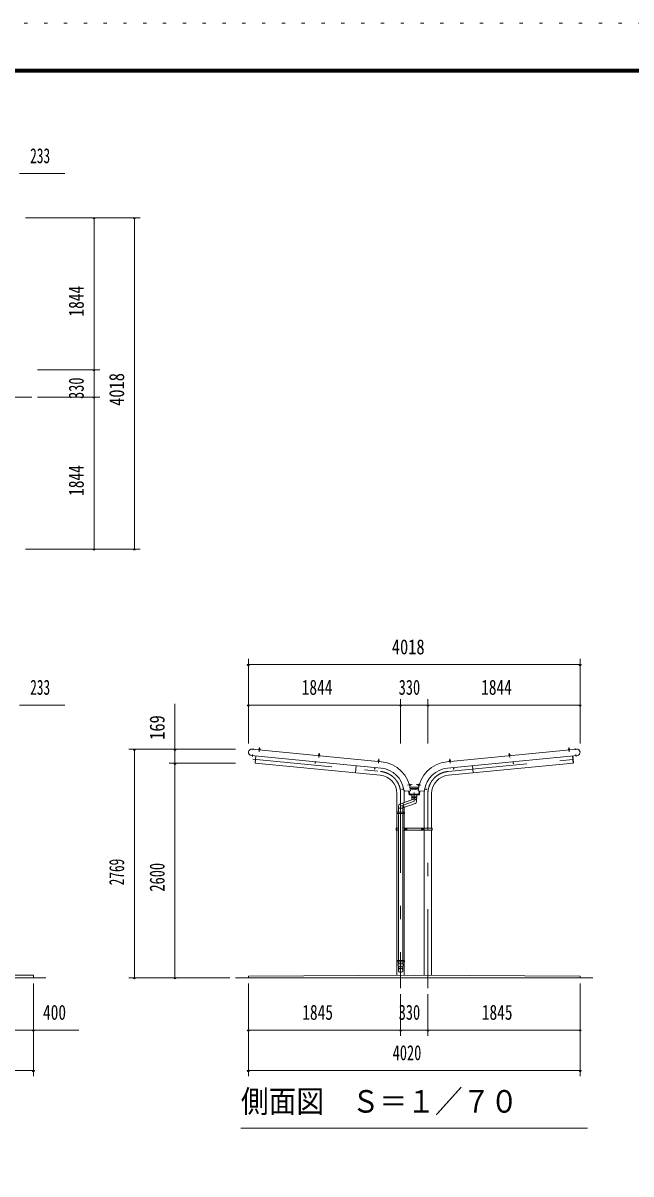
# Model space of a CAD drawing. Units: millimetres, scale not verified, with parts at other scales. Extents: x -31546 to 31551, y -14700 to 14700.
# Drawn here: x 3396 to 10761, y 748 to 14700 of the extents above; entities that cross this region are included whole.
import ezdxf
from ezdxf.enums import TextEntityAlignment as Align

# ---------------------------------------------------------------- set-up
doc = ezdxf.new("R2010")
doc.units = ezdxf.units.MM
doc.header["$LTSCALE"] = 80
doc.linetypes.add('USER3', pattern=[24, 12, -5, 2, -5])
doc.linetypes.add('USER4', pattern=[3, 0.5, -2.5])
for name, color, linetype, lineweight in [('0-2_1-07BOLD', 7, 'Continuous', 18), ('0-3_1-27CENTER', 3, 'USER3', 18), ('0-5_1-57DIM', 3, 'Continuous', 18), ('0-C_F-F1PAPER', 5, 'Continuous', 18), ('0-D_F-E_J_ADD', 5, 'USER4', 18)]:
    doc.layers.add(name, color=color, linetype=linetype, lineweight=lineweight)
doc.styles.add('ＭＳ ゴシック', font='')
doc.styles.get('ＭＳ ゴシック').set_extended_font_data('MS Gothic')

msp = doc.modelspace()

# ---------------------------------------------------------------- linework, layer by layer
at = {"layer": '0-2_1-07BOLD'}
for p, q in [((7740.62, 5746.03), (6167.49, 5897.51)), ((6257.56, 5899.61), (6257.07, 5894.51)), ((6263.53, 5893.89), (6264.02, 5898.99)), ((8530.55, 5746.03), (10103.69, 5897.51)), ((10007.64, 5893.89), (10007.15, 5898.99)), ((10013.61, 5899.61), (10014.1, 5894.51)), ((6160.11, 5820.87), (7732.94, 5669.41)), ((6979.22, 5830.12), (6978.73, 5825.02)), ((6980.36, 5839.37), (6979.51, 5830.6)), ((6985.19, 5824.4), (6985.68, 5829.5)), ((6985.49, 5830.02), (6986.33, 5838.8)), ((7700.88, 5760.63), (7700.39, 5755.53)), ((7702.02, 5769.88), (7701.17, 5761.11)), ((7706.86, 5754.91), (7707.35, 5760.01)), ((10111.06, 5820.87), (8538.24, 5669.41)), ((8564.32, 5754.91), (8563.83, 5760.01)), ((8570.29, 5760.63), (8570.78, 5755.53)), ((9285.69, 5830.02), (9284.84, 5838.8)), ((9285.98, 5824.4), (9285.49, 5829.5)), ((9290.82, 5839.37), (9291.66, 5830.6)), ((9291.95, 5830.12), (9292.44, 5825.02)), ((7431.92, 5698.4), (7423.58, 5611.71)), ((8839.25, 5698.4), (8847.59, 5611.71)), ((8080.58, 5468.02), (8085.63, 5468.91)), ((8086.76, 5462.51), (8081.71, 5461.62)), ((8095.89, 5464.38), (8087.21, 5462.85)), ((8175.29, 5464.38), (8183.96, 5462.85)), ((8184.42, 5462.51), (8189.46, 5461.62)), ((8190.59, 5468.02), (8185.54, 5468.91)), ((7926.04, 5135.54), (7926.04, 5358.54)), ((8015.14, 5358.54), (8015.14, 5252.4)), ((8026.48, 5387.84), (8088.57, 5393.43)), ((8074.69, 5392.18), (8079.97, 5352.66)), ((8079.96, 5352.66), (8191.21, 5352.66)), ((8082.02, 5437.66), (8189.16, 5437.66)), ((8186.35, 5422.66), (8084.82, 5422.66)), ((8105.59, 5345.36), (8105.59, 5318.36)), ((8108.08, 5308.24), (8108.08, 5318.36)), ((8163.09, 5318.36), (8163.09, 5308.24)), ((8182.6, 5393.43), (8244.69, 5387.84)), ((8191.21, 5352.66), (8196.49, 5392.18)), ((8256.03, 5358.54), (8256.03, 4940.54)), ((8345.14, 4940.54), (8345.14, 5358.54)), ((7943.08, 5184.47), (7998.08, 5184.47)), ((7943.09, 5206.92), (7943.09, 5135.54)), ((8126.18, 5292.82), (7961.18, 5232.76)), ((7998.08, 5187.67), (8144.99, 5241.14)), ((7998.08, 5135.54), (7998.08, 5206.92)), ((8015.14, 5193.88), (8015.14, 5135.54)), ((7926.04, 4940.54), (7926.04, 5119.54)), ((7941.48, 5135.54), (7941.48, 5119.54)), ((7943.09, 5119.54), (7943.09, 3335.54)), ((7998.09, 3335.54), (7998.09, 5119.54)), ((7999.68, 5119.54), (7999.68, 5135.54)), ((8015.14, 5119.54), (8015.14, 4940.54)), ((7924.44, 4927.54), (7918.34, 4927.54)), ((7924.44, 4914.54), (7924.44, 4940.54)), ((7926.04, 3335.54), (7926.04, 4914.54)), ((8015.14, 4914.54), (8015.14, 3335.54)), ((8016.74, 4940.54), (8016.74, 4914.54)), ((8046.74, 4940.54), (8046.74, 4914.54)), ((8224.44, 4914.54), (8224.44, 4940.54)), ((8254.44, 4940.54), (8254.44, 4914.54)), ((8256.03, 4914.54), (8256.03, 3156.94)), ((8345.13, 3156.5), (8345.13, 4914.54)), ((8346.73, 4914.54), (8346.73, 4940.54)), ((8352.83, 4927.54), (8346.73, 4927.54)), ((7926.04, 3319.54), (7926.04, 3156.14)), ((7941.48, 3335.54), (7941.48, 3319.54)), ((7943.08, 3319.54), (7943.08, 3294.08)), ((7998.08, 3319.54), (7998.08, 3294.08)), ((7999.68, 3319.54), (7999.68, 3335.54)), ((8015.14, 3156.56), (8015.14, 3319.54)), ((-7629.41, 3127.54), (3670.58, 3127.54)), ((3520.58, 3157.54), (3520.58, 3127.54)), ((10300.59, 3127.54), (5970.59, 3127.54))]:
    msp.add_line(p, q, dxfattribs=at)
for points in [[(6252.33, 5894.97), (6252.18, 5893.38), (6268.11, 5891.84), (6268.26, 5893.43)], [(10018.84, 5894.97), (10002.91, 5893.43), (10003.06, 5891.84), (10018.99, 5893.38)], [(6989.92, 5823.95), (6989.77, 5822.35), (6973.85, 5823.89), (6973.99, 5825.48)], [(6980.36, 5839.37), (6980.91, 5839.82), (6985.88, 5839.34), (6986.33, 5838.8)], [(7695.51, 5754.4), (7711.43, 5752.86), (7711.59, 5754.46), (7695.66, 5755.99)], [(8575.67, 5754.4), (8575.52, 5755.99), (8559.59, 5754.46), (8559.74, 5752.86)], [(9281.25, 5823.95), (9281.4, 5822.35), (9297.33, 5823.89), (9297.18, 5825.48)], [(9290.82, 5839.37), (9284.84, 5838.8), (9285.29, 5839.34), (9290.27, 5839.82)], [(8079.76, 5472.7), (8078.18, 5472.42), (8080.96, 5456.67), (8082.54, 5456.94)], [(8188.64, 5456.94), (8190.21, 5456.67), (8192.99, 5472.42), (8191.42, 5472.7)], [(7924.44, 5119.54), (7924.44, 5135.54), (8016.74, 5135.54), (8016.74, 5119.54)], [(8026.61, 4930.43), (8026.61, 4924.65), (8031.61, 4921.77), (8036.61, 4924.65), (8036.61, 4930.43), (8031.61, 4933.31)], [(8244.56, 4924.65), (8239.56, 4921.77), (8234.56, 4924.65), (8234.56, 4930.43), (8239.56, 4933.31), (8244.56, 4930.43)], [(8016.74, 3319.54), (7924.44, 3319.54), (7924.44, 3335.54), (8016.74, 3335.54)]]:
    msp.add_lwpolyline(points, close=True, dxfattribs=at)
for points in [[(6253.84, 5894.83), (6254.33, 5899.92), (6255.24, 5900.34), (6266.43, 5899.26), (6267.26, 5898.68), (6266.76, 5893.58)], [(6263.82, 5899.51), (6264.67, 5908.29), (6258.69, 5908.86), (6257.85, 5900.09)], [(6258.69, 5908.86), (6259.24, 5909.31), (6264.22, 5908.83), (6264.67, 5908.29)], [(10017.34, 5894.83), (10016.85, 5899.92), (10015.93, 5900.34), (10004.74, 5899.26), (10003.92, 5898.68), (10004.41, 5893.58)], [(10012.48, 5908.86), (10011.93, 5909.31), (10006.95, 5908.83), (10006.51, 5908.29)], [(10007.35, 5899.51), (10006.51, 5908.29), (10012.48, 5908.86), (10013.32, 5900.09)], [(6214.36, 5815.64), (6206.31, 5732.03), (6209.49, 5731.72)], [(7722.2, 5582.95), (6209.2, 5728.64), (6217.55, 5815.34)], [(6939.2, 5745.84), (6937, 5722.95), (6933.82, 5723.26), (6936.02, 5746.15)], [(6975.5, 5825.34), (6975.99, 5830.43), (6976.9, 5830.85), (6988.1, 5829.77), (6988.92, 5829.19), (6988.43, 5824.09)], [(7697.16, 5755.85), (7697.65, 5760.95), (7698.56, 5761.36), (7709.76, 5760.28), (7710.58, 5759.7), (7710.09, 5754.6)], [(7707.15, 5760.53), (7707.99, 5769.31), (7702.02, 5769.88), (7702.57, 5770.33), (7707.54, 5769.86), (7707.99, 5769.31)], [(8548.98, 5582.95), (10061.98, 5728.64), (10053.63, 5815.34)], [(8574.02, 5755.85), (8573.53, 5760.95), (8572.61, 5761.36), (8561.41, 5760.28), (8560.59, 5759.7), (8561.08, 5754.6)], [(8569.15, 5769.88), (8568.61, 5770.33), (8563.63, 5769.86), (8563.18, 5769.31)], [(8564.02, 5760.53), (8563.18, 5769.31), (8569.15, 5769.88), (8570, 5761.11)], [(9295.68, 5825.34), (9295.19, 5830.43), (9294.27, 5830.85), (9283.08, 5829.77), (9282.25, 5829.19), (9282.75, 5824.09)], [(9331.97, 5745.84), (9334.17, 5722.95), (9337.36, 5723.26), (9335.16, 5746.15)], [(10056.82, 5815.64), (10064.87, 5732.03), (10061.68, 5731.72)], [(7660.86, 5676.35), (7658.66, 5653.47), (7655.48, 5653.77), (7657.68, 5676.66)], [(8610.31, 5676.35), (8612.51, 5653.47), (8615.69, 5653.77), (8613.49, 5676.66)], [(8082.28, 5458.43), (8087.32, 5459.32), (8087.67, 5460.26), (8085.71, 5471.34), (8085.06, 5472.11), (8080.02, 5471.22)], [(8086.17, 5468.75), (8094.85, 5470.28), (8095.43, 5469.88), (8096.3, 5464.96), (8095.89, 5464.38), (8094.85, 5470.28)], [(8185.01, 5468.75), (8176.33, 5470.28), (8175.75, 5469.88), (8174.88, 5464.96), (8175.29, 5464.38), (8176.33, 5470.28)], [(8188.9, 5458.43), (8183.85, 5459.32), (8183.51, 5460.26), (8185.46, 5471.34), (8186.11, 5472.11), (8191.15, 5471.22)], [(8008.32, 5413.19), (7985.67, 5409.2), (7985.12, 5412.35), (8007.74, 5416.34)], [(8203.76, 5391.52), (8197.6, 5345.36), (8073.57, 5345.36), (8067.41, 5391.52)], [(8085.6, 5417.83), (8135.59, 5406.27), (8185.57, 5417.83)], [(8105.59, 5318.36), (8165.59, 5318.36), (8165.59, 5345.36)], [(8163.09, 5266.98), (8163.09, 5286.25), (8165.09, 5308.24), (8106.08, 5308.24), (8108.09, 5286.24)], [(8262.85, 5413.19), (8285.5, 5409.2), (8286.06, 5412.35), (8263.43, 5416.34)], [(7943.09, 4914.54), (7918.34, 4914.54), (7918.34, 4940.54), (7943.09, 4940.54)], [(7998.09, 4914.54), (8352.83, 4914.54), (8352.83, 4940.54), (7998.09, 4940.54)], [(7941.08, 3294.08), (8000.08, 3294.08), (7998.08, 3244.42), (7998.08, 3218.57)], [(7943.09, 3218.57), (7943.09, 3244.42), (7941.08, 3294.08)], [(3520.58, 3157.54), (-7479.41, 3157.54), (-7479.41, 3127.54)], [(6125.59, 3127.54), (6125.59, 3147.54), (8135.59, 3157.54), (10145.59, 3147.54), (10145.59, 3127.54)]]:
    msp.add_lwpolyline(points, dxfattribs=at)
for centre, radius in [((8031.61, 4927.54), 6.25), ((8031.61, 4927.54), 4.9), ((8239.56, 4927.54), 6.25), ((8239.56, 4927.54), 4.9)]:
    msp.add_circle(centre, radius, dxfattribs=at)
for centre, radius, start, end in [((6165.21, 5859.15), 38.62, 82.41238, 262.41238), ((6252.99, 5891.29), 2, 84.4998, 264.4998), ((6255.71, 5897.41), 2.88, 50.11574, 110.11574), ((6259.81, 5889.1), 10.75, 66.91203, 102.08795), ((6265.41, 5896.47), 2.88, 58.88425, 118.88425), ((6266.92, 5889.94), 2, 264.50061, 84.50061), ((10004.25, 5889.94), 2, 95.49939, 275.49939), ((10005.76, 5896.47), 2.88, 61.11575, 121.11575), ((10011.36, 5889.1), 10.75, 77.91205, 113.08797), ((10015.46, 5897.41), 2.88, 69.88426, 129.88426), ((10018.18, 5891.29), 2, 275.5002, 95.5002), ((10105.96, 5859.15), 38.62, 277.58762, 97.58762), ((6974.65, 5821.8), 2, 84.4998, 264.4998), ((6977.37, 5827.92), 2.88, 50.11574, 110.11574), ((6981.47, 5819.61), 10.75, 66.91203, 102.08795), ((6987.07, 5826.98), 2.88, 58.88425, 118.88425), ((6988.58, 5820.46), 2, 264.50061, 84.50061), ((7696.31, 5752.31), 2, 84.4998, 264.4998), ((7699.04, 5758.43), 2.88, 50.11574, 110.11574), ((7703.13, 5750.12), 10.75, 66.91203, 102.08795), ((7708.74, 5757.49), 2.88, 58.88425, 118.88425), ((7710.24, 5750.97), 2, 264.50061, 84.50061), ((7700.59, 5358.54), 389.55, 5.13863, 84.10165), ((8570.59, 5358.54), 389.55, 95.89835, 174.86137), ((8560.93, 5750.97), 2, 95.49939, 275.49939), ((8562.44, 5757.49), 2.88, 61.11575, 121.11575), ((8568.04, 5750.12), 10.75, 77.91205, 113.08797), ((8572.13, 5758.43), 2.88, 69.88426, 129.88426), ((8574.86, 5752.31), 2, 275.5002, 95.5002), ((9282.59, 5820.46), 2, 95.49939, 275.49939), ((9284.1, 5826.98), 2.88, 61.11575, 121.11575), ((9289.7, 5819.61), 10.75, 77.91205, 113.08797), ((9293.8, 5827.92), 2.88, 69.88426, 129.88426), ((9296.52, 5821.8), 2, 275.5002, 95.5002), ((7700.59, 5358.54), 225.45, 0, 84.50003), ((7700.59, 5358.54), 312.55, 7.76237, 84.05869), ((8570.59, 5358.54), 312.55, 95.94131, 172.23763), ((8570.59, 5358.54), 225.45, 95.49997, 180), ((8076.01, 5471.02), 2.38, 10.01471, 190.01471), ((8079.13, 5457.36), 1.68, 190.00774, 10.00774), ((8083.01, 5470.1), 2.88, 335.62325, 35.62325), ((8076.1, 5463.93), 10.75, 352.41954, 27.59546), ((8084.71, 5460.5), 2.88, 344.39175, 44.39175), ((8186.47, 5460.5), 2.88, 135.60825, 195.60825), ((8195.07, 5463.93), 10.75, 152.40454, 187.58046), ((8188.16, 5470.1), 2.88, 144.37675, 204.37675), ((8192.04, 5457.36), 1.68, 169.99226, 349.99226), ((8195.16, 5471.02), 2.38, 349.98529, 169.98529), ((8025.13, 5402.78), 15, 187.76337, 275.1433), ((7700.59, 5358.54), 314.55, 0, 6.42661), ((8246.04, 5402.78), 15, 264.8567, 352.23663), ((8570.59, 5358.54), 314.55, 173.57339, 180), ((7970.59, 5206.92), 27.5, 110.0018, 180), ((7966.79, 5205.54), 44.27, 341.60916, 58.39587), ((8135.59, 5266.98), 27.5, 289.99896, 110.00061), ((7970.59, 3243.44), 27.55, 3.55867, 176.44133), ((7970.59, 3216.86), 27.55, 3.55867, 176.44133), ((7970.59, 3220.28), 27.55, 183.56303, 356.43697)]:
    msp.add_arc(centre, radius, start, end, dxfattribs=at)
at = {"layer": '0-3_1-27CENTER'}
for p, q in [((-7459.41, 10496.54), (3500.59, 10496.54)), ((3500.59, 10166.54), (-7459.41, 10166.54)), ((6184.31, 5906.31), (6182.63, 5888.85)), ((6257.6, 5866.17), (6262.56, 5917.69)), ((10008.61, 5917.69), (10013.57, 5866.17)), ((10088.55, 5888.85), (10086.87, 5906.31)), ((6177.08, 5831.29), (6175.07, 5810.38)), ((6180.42, 5776.16), (7726.47, 5627.3)), ((6979.26, 5796.68), (6984.22, 5848.2)), ((7700.92, 5727.19), (7705.88, 5778.71)), ((8544.71, 5627.3), (10090.75, 5776.16)), ((8565.29, 5778.71), (8570.25, 5727.19)), ((9286.95, 5848.2), (9291.91, 5796.68)), ((10096.1, 5810.38), (10094.09, 5831.29)), ((8112.1, 5470.28), (8055.27, 5460.26)), ((8215.9, 5460.26), (8159.07, 5470.28)), ((7970.59, 5358.54), (7970.59, 2998.86)), ((8300.59, 2998.86), (8300.59, 5358.54)), ((8044.11, 4927.54), (8019.11, 4927.54)), ((8031.61, 4940.04), (8031.61, 4915.04)), ((8252.06, 4927.54), (8227.06, 4927.54)), ((8239.56, 4940.04), (8239.56, 4915.04))]:
    msp.add_line(p, q, dxfattribs=at)
msp.add_lwpolyline([(8135.59, 5370.96), (8135.59, 5266.98), (7970.59, 5206.92)], dxfattribs=at)
for centre, start, end in [((7700.59, 5358.54), 0, 84.50003), ((8570.59, 5358.54), 95.49997, 180)]:
    msp.add_arc(centre, 270, start, end, dxfattribs=at)
at = {"layer": '0-5_1-57DIM'}
for p, q in [((3353.58, 12875.53), (3903.08, 12875.53)), ((3423.58, 12340.54), (4815.59, 12340.54)), ((4269.59, 12340.54), (4241.59, 12340.54)), ((4255.59, 12340.54), (4255.59, 10496.54)), ((4759.59, 12340.54), (4731.59, 12340.54)), ((4745.59, 12340.54), (4745.59, 8322.54)), ((3570.59, 10496.54), (4325.59, 10496.54)), ((4269.59, 10496.54), (4241.59, 10496.54)), ((4255.59, 10496.54), (4255.59, 10166.54)), ((4325.59, 10166.54), (3570.59, 10166.54)), ((4269.59, 10166.54), (4241.59, 10166.54)), ((4255.59, 10166.54), (4255.59, 8322.54)), ((3423.58, 8322.54), (4815.59, 8322.54)), ((4269.59, 8322.54), (4241.59, 8322.54)), ((4759.59, 8322.54), (4731.59, 8322.54)), ((6126.59, 5966.54), (6126.59, 6992.54)), ((10144.59, 5966.54), (10144.59, 6992.54)), ((6140.59, 6922.54), (6112.59, 6922.54)), ((6126.59, 6922.54), (10144.59, 6922.54)), ((10158.59, 6922.54), (10130.59, 6922.54)), ((3353.58, 6432.54), (3903.08, 6432.54)), ((5235.59, 5896.54), (5235.59, 6446.04)), ((6140.59, 6432.54), (6112.59, 6432.54)), ((6126.59, 6432.54), (7970.59, 6432.54)), ((7984.59, 6432.54), (7956.59, 6432.54)), ((7970.59, 5966.54), (7970.59, 6502.54)), ((7970.59, 6432.54), (8300.59, 6432.54)), ((8314.59, 6432.54), (8286.59, 6432.54)), ((8300.59, 6502.54), (8300.59, 5966.54)), ((8300.59, 6432.54), (10144.59, 6432.54)), ((10158.59, 6432.54), (10130.59, 6432.54)), ((4675.59, 5896.54), (5970.59, 5896.54)), ((4759.59, 5896.54), (4731.59, 5896.54)), ((4745.59, 3127.54), (4745.59, 5896.54)), ((5249.59, 5896.54), (5221.59, 5896.54)), ((5235.59, 5727.54), (5235.59, 5896.54)), ((5970.59, 5727.54), (5165.59, 5727.54)), ((5249.59, 5727.54), (5221.59, 5727.54)), ((5235.59, 3127.54), (5235.59, 5727.54)), ((5900.59, 3127.54), (4675.59, 3127.54)), ((4759.59, 3127.54), (4731.59, 3127.54)), ((5249.59, 3127.54), (5221.59, 3127.54)), ((3520.58, 3057.54), (3520.58, 1932.54)), ((6125.59, 1932.54), (6125.59, 3057.54)), ((10145.59, 1932.54), (10145.59, 3057.54)), ((7970.59, 2928.86), (7970.59, 2422.54)), ((8300.59, 2422.54), (8300.59, 2928.86)), ((3120.59, 2492.54), (3520.58, 2492.54)), ((3534.59, 2492.54), (3506.59, 2492.54)), ((3520.58, 2492.54), (4070.08, 2492.54)), ((6139.59, 2492.54), (6111.59, 2492.54)), ((6125.59, 2492.54), (7970.59, 2492.54)), ((7984.59, 2492.54), (7956.59, 2492.54)), ((7970.59, 2492.54), (8300.59, 2492.54)), ((8314.59, 2492.54), (8286.59, 2492.54)), ((8300.59, 2492.54), (10145.59, 2492.54)), ((10159.59, 2492.54), (10131.59, 2492.54)), ((-7479.41, 2002.54), (3520.58, 2002.54)), ((3534.59, 2002.54), (3506.59, 2002.54)), ((6139.59, 2002.54), (6111.59, 2002.54)), ((6125.59, 2002.54), (10145.59, 2002.54)), ((10159.59, 2002.54), (10131.59, 2002.54)), ((10235.59, 1302.54), (6035.59, 1302.54))]:
    msp.add_line(p, q, dxfattribs=at)
for centre in [(4255.59, 12340.54), (4745.59, 12340.54), (4255.59, 10496.54), (4255.59, 10166.54), (4255.59, 8322.54), (4745.59, 8322.54), (6126.59, 6922.54), (10144.59, 6922.54), (6126.59, 6432.54), (7970.59, 6432.54), (8300.59, 6432.54), (10144.59, 6432.54), (4745.59, 5896.54), (5235.59, 5896.54), (5235.59, 5727.54), (4745.59, 3127.54), (5235.59, 3127.54), (3520.59, 2492.54), (6125.59, 2492.54), (7970.59, 2492.54), (8300.59, 2492.54), (10145.59, 2492.54), (3520.59, 2002.54), (6125.59, 2002.54), (10145.59, 2002.54)]:
    msp.add_arc(centre, 14, 180, 0, dxfattribs=at)
at = {"layer": '0-C_F-F1PAPER'}
for points in [[(30851.13, -14000), (-9328.87, -14000), (-9328.87, 14140), (30851.13, 14140)], [(30847.63, -13996.5), (30847.63, 14136.5), (-9325.37, 14136.5), (-9325.37, -13996.5)], [(30844.13, -13993), (30844.13, 14133), (-9321.87, 14133), (-9321.87, -13993)], [(30840.63, -13989.5), (-9318.37, -13989.5), (-9318.37, 14129.5), (30840.63, 14129.5)], [(30837.13, -13986), (30837.13, 14126), (-9314.87, 14126), (-9314.87, -13986)], [(30833.63, -13982.5), (-9311.37, -13982.5), (-9311.37, 14122.5), (30833.63, 14122.5)], [(30830.13, -13979), (30830.13, 14119), (-9307.87, 14119), (-9307.87, -13979)], [(30826.63, -13975.5), (-9304.37, -13975.5), (-9304.37, 14115.5), (30826.63, 14115.5)], [(30823.13, -13972), (-9300.87, -13972), (-9300.87, 14112), (30823.13, 14112)], [(30819.63, -13968.5), (-9297.37, -13968.5), (-9297.37, 14108.5), (30819.63, 14108.5)], [(30816.13, -13965), (30816.13, 14105), (-9293.87, 14105), (-9293.87, -13965)]]:
    msp.add_lwpolyline(points, close=True, dxfattribs=at)
at = {"layer": '0-D_F-E_J_ADD'}
msp.add_lwpolyline([(31551.13, -14700), (-10028.87, -14700), (-10028.87, 14700), (31551.13, 14700)], close=True, dxfattribs=at)

# ---------------------------------------------------------------- texts
at = {"layer": '0-5_1-57DIM', "color": 7, "style": 'ＭＳ ゴシック'}
for s, height, width, p in [('233', 182.3, 0.65, (3482.14, 12945.53)), ('4018', 182.3, 0.8, (7863.98, 6992.54)), ('233', 182.3, 0.65, (3482.14, 6502.54)), ('1844', 182.3, 0.75, (6772.01, 6502.54)), ('330', 182.3, 0.7, (7946.83, 6502.54)), ('1844', 182.3, 0.75, (8946.01, 6502.54)), ('400', 182.3, 0.75, (3637.66, 2562.54)), ('1845', 182.3, 0.75, (6778.97, 2562.54)), ('330', 182.3, 0.7, (7946.83, 2562.54)), ('1845', 182.3, 0.75, (8953.97, 2562.54)), ('4020', 182.3, 0.7, (7873.93, 2072.54)), ('側面図\u3000Ｓ＝１／７０', 273.5, 0.9, (6035.59, 1409.85))]:
    msp.add_text(s, height=height, dxfattribs=dict(at, width=width)).set_placement(p, align=Align.BOTTOM_LEFT)
for s, width, p in [('1844', 0.75, (4185.59, 11141.96)), ('330', 0.7, (4185.59, 10142.78)), ('4018', 0.8, (4675.59, 10059.94)), ('1844', 0.75, (4185.59, 8967.96)), ('169', 0.8, (5165.59, 6011.58)), ('2769', 0.65, (4675.59, 4247.11)), ('2600', 0.7, (5165.59, 4171.69))]:
    msp.add_text(s, height=182.3, rotation=90, dxfattribs=dict(at, width=width)).set_placement(p, align=Align.BOTTOM_LEFT)

doc.saveas('drawing.dxf')
